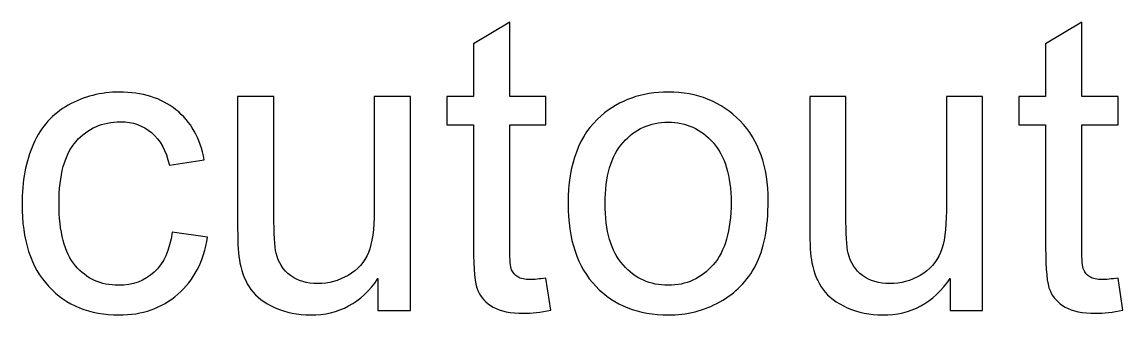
# Model space of a CAD drawing. Header units: millimetres. Extents: x -961 to -101, y 26 to 952.
# Drawn here: x -134.49 to -100.52, y 220.02 to 229.05 of the extents above; entities that cross this region are included whole.
import ezdxf

# ---------------------------------------------------------------- set-up
doc = ezdxf.new("R2010")
doc.units = ezdxf.units.MM
doc.header["$MEASUREMENT"] = 0
doc.layers.add('Layer 1', color=7, linetype='Continuous')

msp = doc.modelspace()

# ---------------------------------------------------------------- linework, layer by layer
at = {"layer": 'Layer 1', "color": 250}
for points, knots in [([(-118.3247, 221.1538), (-118.3247, 221.1538), (-118.1723, 220.1674), (-118.1723, 220.1674), (-118.1723, 220.1674), (-118.4856, 220.1018), (-118.7671, 220.0679), (-119.0126, 220.0679), (-119.0126, 220.0679), (-119.4169, 220.0679), (-119.7302, 220.1314), (-119.9545, 220.2605), (-119.9545, 220.2605), (-120.1768, 220.3896), (-120.3334, 220.5569), (-120.4244, 220.7664), (-120.4244, 220.7664), (-120.5154, 220.976), (-120.5599, 221.4162), (-120.5599, 222.0872), (-120.5599, 222.0872), (-120.5599, 222.0872), (-120.5599, 225.8845), (-120.5599, 225.8845), (-120.5599, 225.8845), (-120.5599, 225.8845), (-121.3854, 225.8845), (-121.3854, 225.8845), (-121.3854, 225.8845), (-121.3854, 225.8845), (-121.3854, 226.7481), (-121.3854, 226.7481), (-121.3854, 226.7481), (-121.3854, 226.7481), (-120.5599, 226.7481), (-120.5599, 226.7481), (-120.5599, 226.7481), (-120.5599, 226.7481), (-120.5599, 228.3779), (-120.5599, 228.3779), (-120.5599, 228.3779), (-120.5599, 228.3779), (-119.4423, 229.0489), (-119.4423, 229.0489), (-119.4423, 229.0489), (-119.4423, 229.0489), (-119.4423, 226.7481), (-119.4423, 226.7481), (-119.4423, 226.7481), (-119.4423, 226.7481), (-118.3247, 226.7481), (-118.3247, 226.7481), (-118.3247, 226.7481), (-118.3247, 226.7481), (-118.3247, 225.8845), (-118.3247, 225.8845), (-118.3247, 225.8845), (-118.3247, 225.8845), (-119.4423, 225.8845), (-119.4423, 225.8845), (-119.4423, 225.8845), (-119.4423, 225.8845), (-119.4423, 222.0237), (-119.4423, 222.0237), (-119.4423, 222.0237), (-119.4423, 221.7041), (-119.4232, 221.4988), (-119.383, 221.4078), (-119.383, 221.4078), (-119.3449, 221.3167), (-119.2814, 221.2448), (-119.1925, 221.1897), (-119.1925, 221.1897), (-119.1036, 221.1368), (-118.9766, 221.1093), (-118.8115, 221.1093), (-118.8115, 221.1093), (-118.6888, 221.1093), (-118.5258, 221.1241), (-118.3247, 221.1538)], [0, 0, 0, 0, 0.047619, 0.047619, 0.047619, 0.047619, 0.0952381, 0.0952381, 0.0952381, 0.0952381, 0.1428571, 0.1428571, 0.1428571, 0.1428571, 0.1904762, 0.1904762, 0.1904762, 0.1904762, 0.2380952, 0.2380952, 0.2380952, 0.2380952, 0.2857143, 0.2857143, 0.2857143, 0.2857143, 0.3333333, 0.3333333, 0.3333333, 0.3333333, 0.3809524, 0.3809524, 0.3809524, 0.3809524, 0.4285714, 0.4285714, 0.4285714, 0.4285714, 0.4761905, 0.4761905, 0.4761905, 0.4761905, 0.5238095, 0.5238095, 0.5238095, 0.5238095, 0.5714286, 0.5714286, 0.5714286, 0.5714286, 0.6190476, 0.6190476, 0.6190476, 0.6190476, 0.6666667, 0.6666667, 0.6666667, 0.6666667, 0.7142857, 0.7142857, 0.7142857, 0.7142857, 0.7619048, 0.7619048, 0.7619048, 0.7619048, 0.8095238, 0.8095238, 0.8095238, 0.8095238, 0.8571429, 0.8571429, 0.8571429, 0.8571429, 0.9047619, 0.9047619, 0.9047619, 0.9047619, 1, 1, 1, 1]), ([(-100.6696, 221.1538), (-100.6696, 221.1538), (-100.5172, 220.1674), (-100.5172, 220.1674), (-100.5172, 220.1674), (-100.8305, 220.1018), (-101.112, 220.0679), (-101.3575, 220.0679), (-101.3575, 220.0679), (-101.7618, 220.0679), (-102.0751, 220.1314), (-102.2994, 220.2605), (-102.2994, 220.2605), (-102.5217, 220.3896), (-102.6783, 220.5569), (-102.7693, 220.7664), (-102.7693, 220.7664), (-102.8603, 220.976), (-102.9048, 221.4162), (-102.9048, 222.0872), (-102.9048, 222.0872), (-102.9048, 222.0872), (-102.9048, 225.8845), (-102.9048, 225.8845), (-102.9048, 225.8845), (-102.9048, 225.8845), (-103.7303, 225.8845), (-103.7303, 225.8845), (-103.7303, 225.8845), (-103.7303, 225.8845), (-103.7303, 226.7481), (-103.7303, 226.7481), (-103.7303, 226.7481), (-103.7303, 226.7481), (-102.9048, 226.7481), (-102.9048, 226.7481), (-102.9048, 226.7481), (-102.9048, 226.7481), (-102.9048, 228.3779), (-102.9048, 228.3779), (-102.9048, 228.3779), (-102.9048, 228.3779), (-101.7872, 229.0489), (-101.7872, 229.0489), (-101.7872, 229.0489), (-101.7872, 229.0489), (-101.7872, 226.7481), (-101.7872, 226.7481), (-101.7872, 226.7481), (-101.7872, 226.7481), (-100.6696, 226.7481), (-100.6696, 226.7481), (-100.6696, 226.7481), (-100.6696, 226.7481), (-100.6696, 225.8845), (-100.6696, 225.8845), (-100.6696, 225.8845), (-100.6696, 225.8845), (-101.7872, 225.8845), (-101.7872, 225.8845), (-101.7872, 225.8845), (-101.7872, 225.8845), (-101.7872, 222.0237), (-101.7872, 222.0237), (-101.7872, 222.0237), (-101.7872, 221.7041), (-101.7681, 221.4988), (-101.7279, 221.4078), (-101.7279, 221.4078), (-101.6898, 221.3167), (-101.6263, 221.2448), (-101.5374, 221.1897), (-101.5374, 221.1897), (-101.4485, 221.1368), (-101.3215, 221.1093), (-101.1564, 221.1093), (-101.1564, 221.1093), (-101.0337, 221.1093), (-100.8707, 221.1241), (-100.6696, 221.1538)], [0, 0, 0, 0, 0.047619, 0.047619, 0.047619, 0.047619, 0.0952381, 0.0952381, 0.0952381, 0.0952381, 0.1428571, 0.1428571, 0.1428571, 0.1428571, 0.1904762, 0.1904762, 0.1904762, 0.1904762, 0.2380952, 0.2380952, 0.2380952, 0.2380952, 0.2857143, 0.2857143, 0.2857143, 0.2857143, 0.3333333, 0.3333333, 0.3333333, 0.3333333, 0.3809524, 0.3809524, 0.3809524, 0.3809524, 0.4285714, 0.4285714, 0.4285714, 0.4285714, 0.4761905, 0.4761905, 0.4761905, 0.4761905, 0.5238095, 0.5238095, 0.5238095, 0.5238095, 0.5714286, 0.5714286, 0.5714286, 0.5714286, 0.6190476, 0.6190476, 0.6190476, 0.6190476, 0.6666667, 0.6666667, 0.6666667, 0.6666667, 0.7142857, 0.7142857, 0.7142857, 0.7142857, 0.7619048, 0.7619048, 0.7619048, 0.7619048, 0.8095238, 0.8095238, 0.8095238, 0.8095238, 0.8571429, 0.8571429, 0.8571429, 0.8571429, 0.9047619, 0.9047619, 0.9047619, 0.9047619, 1, 1, 1, 1]), ([(-129.8584, 222.5698), (-129.8584, 222.5698), (-128.7662, 222.4174), (-128.7662, 222.4174), (-128.7662, 222.4174), (-128.8868, 221.666), (-129.1916, 221.0797), (-129.6848, 220.6542), (-129.6848, 220.6542), (-130.178, 220.2288), (-130.7855, 220.0171), (-131.503, 220.0171), (-131.503, 220.0171), (-132.4026, 220.0171), (-133.1265, 220.3113), (-133.6726, 220.8998), (-133.6726, 220.8998), (-134.2208, 221.4882), (-134.4939, 222.3306), (-134.4939, 223.4271), (-134.4939, 223.4271), (-134.4939, 224.1383), (-134.3754, 224.7584), (-134.1404, 225.2918), (-134.1404, 225.2918), (-133.9055, 225.8231), (-133.5477, 226.2232), (-133.0651, 226.4878), (-133.0651, 226.4878), (-132.5847, 226.7545), (-132.0618, 226.8878), (-131.4946, 226.8878), (-131.4946, 226.8878), (-130.7813, 226.8878), (-130.1949, 226.7079), (-129.742, 226.3459), (-129.742, 226.3459), (-129.2869, 225.984), (-128.9948, 225.4696), (-128.8678, 224.805), (-128.8678, 224.805), (-128.8678, 224.805), (-129.9473, 224.6399), (-129.9473, 224.6399), (-129.9473, 224.6399), (-130.051, 225.0823), (-130.233, 225.4146), (-130.4976, 225.639), (-130.4976, 225.639), (-130.7601, 225.8612), (-131.0776, 225.9734), (-131.4501, 225.9734), (-131.4501, 225.9734), (-132.0132, 225.9734), (-132.4704, 225.7723), (-132.8238, 225.3702), (-132.8238, 225.3702), (-133.1752, 224.9659), (-133.3509, 224.3309), (-133.3509, 223.4588), (-133.3509, 223.4588), (-133.3509, 222.574), (-133.1816, 221.9327), (-132.8429, 221.5326), (-132.8429, 221.5326), (-132.5021, 221.1326), (-132.0597, 220.9315), (-131.5157, 220.9315), (-131.5157, 220.9315), (-131.0755, 220.9315), (-130.7093, 221.0649), (-130.4172, 221.3337), (-130.4172, 221.3337), (-130.123, 221.6004), (-129.9367, 222.0131), (-129.8584, 222.5698)], [0, 0, 0, 0, 0.05, 0.05, 0.05, 0.05, 0.1, 0.1, 0.1, 0.1, 0.15, 0.15, 0.15, 0.15, 0.2, 0.2, 0.2, 0.2, 0.25, 0.25, 0.25, 0.25, 0.3, 0.3, 0.3, 0.3, 0.35, 0.35, 0.35, 0.35, 0.4, 0.4, 0.4, 0.4, 0.45, 0.45, 0.45, 0.45, 0.5, 0.5, 0.5, 0.5, 0.55, 0.55, 0.55, 0.55, 0.6, 0.6, 0.6, 0.6, 0.65, 0.65, 0.65, 0.65, 0.7, 0.7, 0.7, 0.7, 0.75, 0.75, 0.75, 0.75, 0.8, 0.8, 0.8, 0.8, 0.85, 0.85, 0.85, 0.85, 0.9, 0.9, 0.9, 0.9, 1, 1, 1, 1]), ([(-123.5084, 220.1568), (-123.5084, 220.1568), (-123.5084, 221.1368), (-123.5084, 221.1368), (-123.5084, 221.1368), (-124.0206, 220.3896), (-124.7149, 220.0171), (-125.5933, 220.0171), (-125.5933, 220.0171), (-125.9807, 220.0171), (-126.3426, 220.0912), (-126.6792, 220.2394), (-126.6792, 220.2394), (-127.0157, 220.3896), (-127.2655, 220.5759), (-127.4285, 220.8003), (-127.4285, 220.8003), (-127.5914, 221.0268), (-127.7057, 221.3019), (-127.7714, 221.6279), (-127.7714, 221.6279), (-127.8158, 221.848), (-127.8391, 222.1952), (-127.8391, 222.6693), (-127.8391, 222.6693), (-127.8391, 222.6693), (-127.8391, 226.7481), (-127.8391, 226.7481), (-127.8391, 226.7481), (-127.8391, 226.7481), (-126.7215, 226.7481), (-126.7215, 226.7481), (-126.7215, 226.7481), (-126.7215, 226.7481), (-126.7215, 223.1011), (-126.7215, 223.1011), (-126.7215, 223.1011), (-126.7215, 222.519), (-126.6982, 222.1253), (-126.6538, 221.9242), (-126.6538, 221.9242), (-126.5839, 221.63), (-126.4357, 221.4014), (-126.2071, 221.2342), (-126.2071, 221.2342), (-125.9807, 221.067), (-125.7013, 220.9823), (-125.3668, 220.9823), (-125.3668, 220.9823), (-125.0324, 220.9823), (-124.7191, 221.067), (-124.427, 221.2384), (-124.427, 221.2384), (-124.1349, 221.4099), (-123.9275, 221.6448), (-123.8047, 221.939), (-123.8047, 221.939), (-123.6841, 222.2333), (-123.6227, 222.6629), (-123.6227, 223.2239), (-123.6227, 223.2239), (-123.6227, 223.2239), (-123.6227, 226.7481), (-123.6227, 226.7481), (-123.6227, 226.7481), (-123.6227, 226.7481), (-122.5051, 226.7481), (-122.5051, 226.7481), (-122.5051, 226.7481), (-122.5051, 226.7481), (-122.5051, 220.1568), (-122.5051, 220.1568), (-122.5051, 220.1568), (-122.5051, 220.1568), (-123.5084, 220.1568), (-123.5084, 220.1568)], [0, 0, 0, 0, 0.05, 0.05, 0.05, 0.05, 0.1, 0.1, 0.1, 0.1, 0.15, 0.15, 0.15, 0.15, 0.2, 0.2, 0.2, 0.2, 0.25, 0.25, 0.25, 0.25, 0.3, 0.3, 0.3, 0.3, 0.35, 0.35, 0.35, 0.35, 0.4, 0.4, 0.4, 0.4, 0.45, 0.45, 0.45, 0.45, 0.5, 0.5, 0.5, 0.5, 0.55, 0.55, 0.55, 0.55, 0.6, 0.6, 0.6, 0.6, 0.65, 0.65, 0.65, 0.65, 0.7, 0.7, 0.7, 0.7, 0.75, 0.75, 0.75, 0.75, 0.8, 0.8, 0.8, 0.8, 0.85, 0.85, 0.85, 0.85, 0.9, 0.9, 0.9, 0.9, 1, 1, 1, 1]), ([(-117.641, 223.4525), (-117.641, 224.6695), (-117.3023, 225.5712), (-116.6229, 226.1576), (-116.6229, 226.1576), (-116.0577, 226.6444), (-115.3656, 226.8878), (-114.5507, 226.8878), (-114.5507, 226.8878), (-113.6468, 226.8878), (-112.906, 226.5915), (-112.3303, 225.9988), (-112.3303, 225.9988), (-111.7567, 225.4083), (-111.4688, 224.5891), (-111.4688, 223.5456), (-111.4688, 223.5456), (-111.4688, 222.6989), (-111.5958, 222.0343), (-111.8498, 221.5496), (-111.8498, 221.5496), (-112.1038, 221.0649), (-112.4742, 220.6881), (-112.961, 220.4193), (-112.961, 220.4193), (-113.4458, 220.1504), (-113.977, 220.0171), (-114.5507, 220.0171), (-114.5507, 220.0171), (-115.4735, 220.0171), (-116.2186, 220.3113), (-116.788, 220.9019), (-116.788, 220.9019), (-117.3574, 221.4924), (-117.641, 222.3433), (-117.641, 223.4525)], [0, 0, 0, 0, 0.1, 0.1, 0.1, 0.1, 0.2, 0.2, 0.2, 0.2, 0.3, 0.3, 0.3, 0.3, 0.4, 0.4, 0.4, 0.4, 0.5, 0.5, 0.5, 0.5, 0.6, 0.6, 0.6, 0.6, 0.7, 0.7, 0.7, 0.7, 0.8, 0.8, 0.8, 0.8, 1, 1, 1, 1]), ([(-105.8533, 220.1568), (-105.8533, 220.1568), (-105.8533, 221.1368), (-105.8533, 221.1368), (-105.8533, 221.1368), (-106.3655, 220.3896), (-107.0598, 220.0171), (-107.9382, 220.0171), (-107.9382, 220.0171), (-108.3256, 220.0171), (-108.6875, 220.0912), (-109.0241, 220.2394), (-109.0241, 220.2394), (-109.3606, 220.3896), (-109.6104, 220.5759), (-109.7734, 220.8003), (-109.7734, 220.8003), (-109.9363, 221.0268), (-110.0506, 221.3019), (-110.1163, 221.6279), (-110.1163, 221.6279), (-110.1607, 221.848), (-110.184, 222.1952), (-110.184, 222.6693), (-110.184, 222.6693), (-110.184, 222.6693), (-110.184, 226.7481), (-110.184, 226.7481), (-110.184, 226.7481), (-110.184, 226.7481), (-109.0664, 226.7481), (-109.0664, 226.7481), (-109.0664, 226.7481), (-109.0664, 226.7481), (-109.0664, 223.1011), (-109.0664, 223.1011), (-109.0664, 223.1011), (-109.0664, 222.519), (-109.0431, 222.1253), (-108.9987, 221.9242), (-108.9987, 221.9242), (-108.9288, 221.63), (-108.7806, 221.4014), (-108.552, 221.2342), (-108.552, 221.2342), (-108.3256, 221.067), (-108.0462, 220.9823), (-107.7117, 220.9823), (-107.7117, 220.9823), (-107.3773, 220.9823), (-107.064, 221.067), (-106.7719, 221.2384), (-106.7719, 221.2384), (-106.4798, 221.4099), (-106.2724, 221.6448), (-106.1496, 221.939), (-106.1496, 221.939), (-106.029, 222.2333), (-105.9676, 222.6629), (-105.9676, 223.2239), (-105.9676, 223.2239), (-105.9676, 223.2239), (-105.9676, 226.7481), (-105.9676, 226.7481), (-105.9676, 226.7481), (-105.9676, 226.7481), (-104.85, 226.7481), (-104.85, 226.7481), (-104.85, 226.7481), (-104.85, 226.7481), (-104.85, 220.1568), (-104.85, 220.1568), (-104.85, 220.1568), (-104.85, 220.1568), (-105.8533, 220.1568), (-105.8533, 220.1568)], [0, 0, 0, 0, 0.05, 0.05, 0.05, 0.05, 0.1, 0.1, 0.1, 0.1, 0.15, 0.15, 0.15, 0.15, 0.2, 0.2, 0.2, 0.2, 0.25, 0.25, 0.25, 0.25, 0.3, 0.3, 0.3, 0.3, 0.35, 0.35, 0.35, 0.35, 0.4, 0.4, 0.4, 0.4, 0.45, 0.45, 0.45, 0.45, 0.5, 0.5, 0.5, 0.5, 0.55, 0.55, 0.55, 0.55, 0.6, 0.6, 0.6, 0.6, 0.65, 0.65, 0.65, 0.65, 0.7, 0.7, 0.7, 0.7, 0.75, 0.75, 0.75, 0.75, 0.8, 0.8, 0.8, 0.8, 0.85, 0.85, 0.85, 0.85, 0.9, 0.9, 0.9, 0.9, 1, 1, 1, 1]), ([(-116.498, 223.4503), (-116.498, 222.6079), (-116.3138, 221.9771), (-115.9455, 221.5602), (-115.9455, 221.5602), (-115.5751, 221.1411), (-115.1116, 220.9315), (-114.5507, 220.9315), (-114.5507, 220.9315), (-113.9961, 220.9315), (-113.5347, 221.1411), (-113.1642, 221.5623), (-113.1642, 221.5623), (-112.7959, 221.9835), (-112.6118, 222.6248), (-112.6118, 223.4863), (-112.6118, 223.4863), (-112.6118, 224.2991), (-112.7981, 224.9151), (-113.1685, 225.3321), (-113.1685, 225.3321), (-113.5389, 225.7512), (-114.0003, 225.9607), (-114.5507, 225.9607), (-114.5507, 225.9607), (-115.1116, 225.9607), (-115.5751, 225.7533), (-115.9455, 225.3363), (-115.9455, 225.3363), (-116.3138, 224.9193), (-116.498, 224.2907), (-116.498, 223.4503)], [0, 0, 0, 0, 0.1111111, 0.1111111, 0.1111111, 0.1111111, 0.2222222, 0.2222222, 0.2222222, 0.2222222, 0.3333333, 0.3333333, 0.3333333, 0.3333333, 0.4444444, 0.4444444, 0.4444444, 0.4444444, 0.5555556, 0.5555556, 0.5555556, 0.5555556, 0.6666667, 0.6666667, 0.6666667, 0.6666667, 0.7777778, 0.7777778, 0.7777778, 0.7777778, 1, 1, 1, 1])]:
    msp.add_open_spline(points, degree=3, knots=knots, dxfattribs=at)
at = {"layer": 'Layer 1', "color": 250, "lineweight": 9}
for points, knots in [([(-118.3247, 221.1538), (-118.3247, 221.1538), (-118.1723, 220.1674), (-118.1723, 220.1674), (-118.1723, 220.1674), (-118.4856, 220.1018), (-118.7671, 220.0679), (-119.0126, 220.0679), (-119.0126, 220.0679), (-119.4169, 220.0679), (-119.7302, 220.1314), (-119.9545, 220.2605), (-119.9545, 220.2605), (-120.1768, 220.3896), (-120.3334, 220.5569), (-120.4244, 220.7664), (-120.4244, 220.7664), (-120.5154, 220.976), (-120.5599, 221.4162), (-120.5599, 222.0872), (-120.5599, 222.0872), (-120.5599, 222.0872), (-120.5599, 225.8845), (-120.5599, 225.8845), (-120.5599, 225.8845), (-120.5599, 225.8845), (-121.3854, 225.8845), (-121.3854, 225.8845), (-121.3854, 225.8845), (-121.3854, 225.8845), (-121.3854, 226.7481), (-121.3854, 226.7481), (-121.3854, 226.7481), (-121.3854, 226.7481), (-120.5599, 226.7481), (-120.5599, 226.7481), (-120.5599, 226.7481), (-120.5599, 226.7481), (-120.5599, 228.3779), (-120.5599, 228.3779), (-120.5599, 228.3779), (-120.5599, 228.3779), (-119.4423, 229.0489), (-119.4423, 229.0489), (-119.4423, 229.0489), (-119.4423, 229.0489), (-119.4423, 226.7481), (-119.4423, 226.7481), (-119.4423, 226.7481), (-119.4423, 226.7481), (-118.3247, 226.7481), (-118.3247, 226.7481), (-118.3247, 226.7481), (-118.3247, 226.7481), (-118.3247, 225.8845), (-118.3247, 225.8845), (-118.3247, 225.8845), (-118.3247, 225.8845), (-119.4423, 225.8845), (-119.4423, 225.8845), (-119.4423, 225.8845), (-119.4423, 225.8845), (-119.4423, 222.0237), (-119.4423, 222.0237), (-119.4423, 222.0237), (-119.4423, 221.7041), (-119.4232, 221.4988), (-119.383, 221.4078), (-119.383, 221.4078), (-119.3449, 221.3167), (-119.2814, 221.2448), (-119.1925, 221.1897), (-119.1925, 221.1897), (-119.1036, 221.1368), (-118.9766, 221.1093), (-118.8115, 221.1093), (-118.8115, 221.1093), (-118.6888, 221.1093), (-118.5258, 221.1241), (-118.3247, 221.1538)], [0, 0, 0, 0, 0.047619, 0.047619, 0.047619, 0.047619, 0.0952381, 0.0952381, 0.0952381, 0.0952381, 0.1428571, 0.1428571, 0.1428571, 0.1428571, 0.1904762, 0.1904762, 0.1904762, 0.1904762, 0.2380952, 0.2380952, 0.2380952, 0.2380952, 0.2857143, 0.2857143, 0.2857143, 0.2857143, 0.3333333, 0.3333333, 0.3333333, 0.3333333, 0.3809524, 0.3809524, 0.3809524, 0.3809524, 0.4285714, 0.4285714, 0.4285714, 0.4285714, 0.4761905, 0.4761905, 0.4761905, 0.4761905, 0.5238095, 0.5238095, 0.5238095, 0.5238095, 0.5714286, 0.5714286, 0.5714286, 0.5714286, 0.6190476, 0.6190476, 0.6190476, 0.6190476, 0.6666667, 0.6666667, 0.6666667, 0.6666667, 0.7142857, 0.7142857, 0.7142857, 0.7142857, 0.7619048, 0.7619048, 0.7619048, 0.7619048, 0.8095238, 0.8095238, 0.8095238, 0.8095238, 0.8571429, 0.8571429, 0.8571429, 0.8571429, 0.9047619, 0.9047619, 0.9047619, 0.9047619, 1, 1, 1, 1]), ([(-100.6696, 221.1538), (-100.6696, 221.1538), (-100.5172, 220.1674), (-100.5172, 220.1674), (-100.5172, 220.1674), (-100.8305, 220.1018), (-101.112, 220.0679), (-101.3575, 220.0679), (-101.3575, 220.0679), (-101.7618, 220.0679), (-102.0751, 220.1314), (-102.2994, 220.2605), (-102.2994, 220.2605), (-102.5217, 220.3896), (-102.6783, 220.5569), (-102.7693, 220.7664), (-102.7693, 220.7664), (-102.8603, 220.976), (-102.9048, 221.4162), (-102.9048, 222.0872), (-102.9048, 222.0872), (-102.9048, 222.0872), (-102.9048, 225.8845), (-102.9048, 225.8845), (-102.9048, 225.8845), (-102.9048, 225.8845), (-103.7303, 225.8845), (-103.7303, 225.8845), (-103.7303, 225.8845), (-103.7303, 225.8845), (-103.7303, 226.7481), (-103.7303, 226.7481), (-103.7303, 226.7481), (-103.7303, 226.7481), (-102.9048, 226.7481), (-102.9048, 226.7481), (-102.9048, 226.7481), (-102.9048, 226.7481), (-102.9048, 228.3779), (-102.9048, 228.3779), (-102.9048, 228.3779), (-102.9048, 228.3779), (-101.7872, 229.0489), (-101.7872, 229.0489), (-101.7872, 229.0489), (-101.7872, 229.0489), (-101.7872, 226.7481), (-101.7872, 226.7481), (-101.7872, 226.7481), (-101.7872, 226.7481), (-100.6696, 226.7481), (-100.6696, 226.7481), (-100.6696, 226.7481), (-100.6696, 226.7481), (-100.6696, 225.8845), (-100.6696, 225.8845), (-100.6696, 225.8845), (-100.6696, 225.8845), (-101.7872, 225.8845), (-101.7872, 225.8845), (-101.7872, 225.8845), (-101.7872, 225.8845), (-101.7872, 222.0237), (-101.7872, 222.0237), (-101.7872, 222.0237), (-101.7872, 221.7041), (-101.7681, 221.4988), (-101.7279, 221.4078), (-101.7279, 221.4078), (-101.6898, 221.3167), (-101.6263, 221.2448), (-101.5374, 221.1897), (-101.5374, 221.1897), (-101.4485, 221.1368), (-101.3215, 221.1093), (-101.1564, 221.1093), (-101.1564, 221.1093), (-101.0337, 221.1093), (-100.8707, 221.1241), (-100.6696, 221.1538)], [0, 0, 0, 0, 0.047619, 0.047619, 0.047619, 0.047619, 0.0952381, 0.0952381, 0.0952381, 0.0952381, 0.1428571, 0.1428571, 0.1428571, 0.1428571, 0.1904762, 0.1904762, 0.1904762, 0.1904762, 0.2380952, 0.2380952, 0.2380952, 0.2380952, 0.2857143, 0.2857143, 0.2857143, 0.2857143, 0.3333333, 0.3333333, 0.3333333, 0.3333333, 0.3809524, 0.3809524, 0.3809524, 0.3809524, 0.4285714, 0.4285714, 0.4285714, 0.4285714, 0.4761905, 0.4761905, 0.4761905, 0.4761905, 0.5238095, 0.5238095, 0.5238095, 0.5238095, 0.5714286, 0.5714286, 0.5714286, 0.5714286, 0.6190476, 0.6190476, 0.6190476, 0.6190476, 0.6666667, 0.6666667, 0.6666667, 0.6666667, 0.7142857, 0.7142857, 0.7142857, 0.7142857, 0.7619048, 0.7619048, 0.7619048, 0.7619048, 0.8095238, 0.8095238, 0.8095238, 0.8095238, 0.8571429, 0.8571429, 0.8571429, 0.8571429, 0.9047619, 0.9047619, 0.9047619, 0.9047619, 1, 1, 1, 1]), ([(-129.8584, 222.5698), (-129.8584, 222.5698), (-128.7662, 222.4174), (-128.7662, 222.4174), (-128.7662, 222.4174), (-128.8868, 221.666), (-129.1916, 221.0797), (-129.6848, 220.6542), (-129.6848, 220.6542), (-130.178, 220.2288), (-130.7855, 220.0171), (-131.503, 220.0171), (-131.503, 220.0171), (-132.4026, 220.0171), (-133.1265, 220.3113), (-133.6726, 220.8998), (-133.6726, 220.8998), (-134.2208, 221.4882), (-134.4939, 222.3306), (-134.4939, 223.4271), (-134.4939, 223.4271), (-134.4939, 224.1383), (-134.3754, 224.7584), (-134.1404, 225.2918), (-134.1404, 225.2918), (-133.9055, 225.8231), (-133.5477, 226.2232), (-133.0651, 226.4878), (-133.0651, 226.4878), (-132.5847, 226.7545), (-132.0618, 226.8878), (-131.4946, 226.8878), (-131.4946, 226.8878), (-130.7813, 226.8878), (-130.1949, 226.7079), (-129.742, 226.3459), (-129.742, 226.3459), (-129.2869, 225.984), (-128.9948, 225.4696), (-128.8678, 224.805), (-128.8678, 224.805), (-128.8678, 224.805), (-129.9473, 224.6399), (-129.9473, 224.6399), (-129.9473, 224.6399), (-130.051, 225.0823), (-130.233, 225.4146), (-130.4976, 225.639), (-130.4976, 225.639), (-130.7601, 225.8612), (-131.0776, 225.9734), (-131.4501, 225.9734), (-131.4501, 225.9734), (-132.0132, 225.9734), (-132.4704, 225.7723), (-132.8238, 225.3702), (-132.8238, 225.3702), (-133.1752, 224.9659), (-133.3509, 224.3309), (-133.3509, 223.4588), (-133.3509, 223.4588), (-133.3509, 222.574), (-133.1816, 221.9327), (-132.8429, 221.5326), (-132.8429, 221.5326), (-132.5021, 221.1326), (-132.0597, 220.9315), (-131.5157, 220.9315), (-131.5157, 220.9315), (-131.0755, 220.9315), (-130.7093, 221.0649), (-130.4172, 221.3337), (-130.4172, 221.3337), (-130.123, 221.6004), (-129.9367, 222.0131), (-129.8584, 222.5698)], [0, 0, 0, 0, 0.05, 0.05, 0.05, 0.05, 0.1, 0.1, 0.1, 0.1, 0.15, 0.15, 0.15, 0.15, 0.2, 0.2, 0.2, 0.2, 0.25, 0.25, 0.25, 0.25, 0.3, 0.3, 0.3, 0.3, 0.35, 0.35, 0.35, 0.35, 0.4, 0.4, 0.4, 0.4, 0.45, 0.45, 0.45, 0.45, 0.5, 0.5, 0.5, 0.5, 0.55, 0.55, 0.55, 0.55, 0.6, 0.6, 0.6, 0.6, 0.65, 0.65, 0.65, 0.65, 0.7, 0.7, 0.7, 0.7, 0.75, 0.75, 0.75, 0.75, 0.8, 0.8, 0.8, 0.8, 0.85, 0.85, 0.85, 0.85, 0.9, 0.9, 0.9, 0.9, 1, 1, 1, 1]), ([(-123.5084, 220.1568), (-123.5084, 220.1568), (-123.5084, 221.1368), (-123.5084, 221.1368), (-123.5084, 221.1368), (-124.0206, 220.3896), (-124.7149, 220.0171), (-125.5933, 220.0171), (-125.5933, 220.0171), (-125.9807, 220.0171), (-126.3426, 220.0912), (-126.6792, 220.2394), (-126.6792, 220.2394), (-127.0157, 220.3896), (-127.2655, 220.5759), (-127.4285, 220.8003), (-127.4285, 220.8003), (-127.5914, 221.0268), (-127.7057, 221.3019), (-127.7714, 221.6279), (-127.7714, 221.6279), (-127.8158, 221.848), (-127.8391, 222.1952), (-127.8391, 222.6693), (-127.8391, 222.6693), (-127.8391, 222.6693), (-127.8391, 226.7481), (-127.8391, 226.7481), (-127.8391, 226.7481), (-127.8391, 226.7481), (-126.7215, 226.7481), (-126.7215, 226.7481), (-126.7215, 226.7481), (-126.7215, 226.7481), (-126.7215, 223.1011), (-126.7215, 223.1011), (-126.7215, 223.1011), (-126.7215, 222.519), (-126.6982, 222.1253), (-126.6538, 221.9242), (-126.6538, 221.9242), (-126.5839, 221.63), (-126.4357, 221.4014), (-126.2071, 221.2342), (-126.2071, 221.2342), (-125.9807, 221.067), (-125.7013, 220.9823), (-125.3668, 220.9823), (-125.3668, 220.9823), (-125.0324, 220.9823), (-124.7191, 221.067), (-124.427, 221.2384), (-124.427, 221.2384), (-124.1349, 221.4099), (-123.9275, 221.6448), (-123.8047, 221.939), (-123.8047, 221.939), (-123.6841, 222.2333), (-123.6227, 222.6629), (-123.6227, 223.2239), (-123.6227, 223.2239), (-123.6227, 223.2239), (-123.6227, 226.7481), (-123.6227, 226.7481), (-123.6227, 226.7481), (-123.6227, 226.7481), (-122.5051, 226.7481), (-122.5051, 226.7481), (-122.5051, 226.7481), (-122.5051, 226.7481), (-122.5051, 220.1568), (-122.5051, 220.1568), (-122.5051, 220.1568), (-122.5051, 220.1568), (-123.5084, 220.1568), (-123.5084, 220.1568)], [0, 0, 0, 0, 0.05, 0.05, 0.05, 0.05, 0.1, 0.1, 0.1, 0.1, 0.15, 0.15, 0.15, 0.15, 0.2, 0.2, 0.2, 0.2, 0.25, 0.25, 0.25, 0.25, 0.3, 0.3, 0.3, 0.3, 0.35, 0.35, 0.35, 0.35, 0.4, 0.4, 0.4, 0.4, 0.45, 0.45, 0.45, 0.45, 0.5, 0.5, 0.5, 0.5, 0.55, 0.55, 0.55, 0.55, 0.6, 0.6, 0.6, 0.6, 0.65, 0.65, 0.65, 0.65, 0.7, 0.7, 0.7, 0.7, 0.75, 0.75, 0.75, 0.75, 0.8, 0.8, 0.8, 0.8, 0.85, 0.85, 0.85, 0.85, 0.9, 0.9, 0.9, 0.9, 1, 1, 1, 1]), ([(-117.641, 223.4525), (-117.641, 224.6695), (-117.3023, 225.5712), (-116.6229, 226.1576), (-116.6229, 226.1576), (-116.0577, 226.6444), (-115.3656, 226.8878), (-114.5507, 226.8878), (-114.5507, 226.8878), (-113.6468, 226.8878), (-112.906, 226.5915), (-112.3303, 225.9988), (-112.3303, 225.9988), (-111.7567, 225.4083), (-111.4688, 224.5891), (-111.4688, 223.5456), (-111.4688, 223.5456), (-111.4688, 222.6989), (-111.5958, 222.0343), (-111.8498, 221.5496), (-111.8498, 221.5496), (-112.1038, 221.0649), (-112.4742, 220.6881), (-112.961, 220.4193), (-112.961, 220.4193), (-113.4458, 220.1504), (-113.977, 220.0171), (-114.5507, 220.0171), (-114.5507, 220.0171), (-115.4735, 220.0171), (-116.2186, 220.3113), (-116.788, 220.9019), (-116.788, 220.9019), (-117.3574, 221.4924), (-117.641, 222.3433), (-117.641, 223.4525)], [0, 0, 0, 0, 0.1, 0.1, 0.1, 0.1, 0.2, 0.2, 0.2, 0.2, 0.3, 0.3, 0.3, 0.3, 0.4, 0.4, 0.4, 0.4, 0.5, 0.5, 0.5, 0.5, 0.6, 0.6, 0.6, 0.6, 0.7, 0.7, 0.7, 0.7, 0.8, 0.8, 0.8, 0.8, 1, 1, 1, 1]), ([(-105.8533, 220.1568), (-105.8533, 220.1568), (-105.8533, 221.1368), (-105.8533, 221.1368), (-105.8533, 221.1368), (-106.3655, 220.3896), (-107.0598, 220.0171), (-107.9382, 220.0171), (-107.9382, 220.0171), (-108.3256, 220.0171), (-108.6875, 220.0912), (-109.0241, 220.2394), (-109.0241, 220.2394), (-109.3606, 220.3896), (-109.6104, 220.5759), (-109.7734, 220.8003), (-109.7734, 220.8003), (-109.9363, 221.0268), (-110.0506, 221.3019), (-110.1163, 221.6279), (-110.1163, 221.6279), (-110.1607, 221.848), (-110.184, 222.1952), (-110.184, 222.6693), (-110.184, 222.6693), (-110.184, 222.6693), (-110.184, 226.7481), (-110.184, 226.7481), (-110.184, 226.7481), (-110.184, 226.7481), (-109.0664, 226.7481), (-109.0664, 226.7481), (-109.0664, 226.7481), (-109.0664, 226.7481), (-109.0664, 223.1011), (-109.0664, 223.1011), (-109.0664, 223.1011), (-109.0664, 222.519), (-109.0431, 222.1253), (-108.9987, 221.9242), (-108.9987, 221.9242), (-108.9288, 221.63), (-108.7806, 221.4014), (-108.552, 221.2342), (-108.552, 221.2342), (-108.3256, 221.067), (-108.0462, 220.9823), (-107.7117, 220.9823), (-107.7117, 220.9823), (-107.3773, 220.9823), (-107.064, 221.067), (-106.7719, 221.2384), (-106.7719, 221.2384), (-106.4798, 221.4099), (-106.2724, 221.6448), (-106.1496, 221.939), (-106.1496, 221.939), (-106.029, 222.2333), (-105.9676, 222.6629), (-105.9676, 223.2239), (-105.9676, 223.2239), (-105.9676, 223.2239), (-105.9676, 226.7481), (-105.9676, 226.7481), (-105.9676, 226.7481), (-105.9676, 226.7481), (-104.85, 226.7481), (-104.85, 226.7481), (-104.85, 226.7481), (-104.85, 226.7481), (-104.85, 220.1568), (-104.85, 220.1568), (-104.85, 220.1568), (-104.85, 220.1568), (-105.8533, 220.1568), (-105.8533, 220.1568)], [0, 0, 0, 0, 0.05, 0.05, 0.05, 0.05, 0.1, 0.1, 0.1, 0.1, 0.15, 0.15, 0.15, 0.15, 0.2, 0.2, 0.2, 0.2, 0.25, 0.25, 0.25, 0.25, 0.3, 0.3, 0.3, 0.3, 0.35, 0.35, 0.35, 0.35, 0.4, 0.4, 0.4, 0.4, 0.45, 0.45, 0.45, 0.45, 0.5, 0.5, 0.5, 0.5, 0.55, 0.55, 0.55, 0.55, 0.6, 0.6, 0.6, 0.6, 0.65, 0.65, 0.65, 0.65, 0.7, 0.7, 0.7, 0.7, 0.75, 0.75, 0.75, 0.75, 0.8, 0.8, 0.8, 0.8, 0.85, 0.85, 0.85, 0.85, 0.9, 0.9, 0.9, 0.9, 1, 1, 1, 1]), ([(-116.498, 223.4503), (-116.498, 222.6079), (-116.3138, 221.9771), (-115.9455, 221.5602), (-115.9455, 221.5602), (-115.5751, 221.1411), (-115.1116, 220.9315), (-114.5507, 220.9315), (-114.5507, 220.9315), (-113.9961, 220.9315), (-113.5347, 221.1411), (-113.1642, 221.5623), (-113.1642, 221.5623), (-112.7959, 221.9835), (-112.6118, 222.6248), (-112.6118, 223.4863), (-112.6118, 223.4863), (-112.6118, 224.2991), (-112.7981, 224.9151), (-113.1685, 225.3321), (-113.1685, 225.3321), (-113.5389, 225.7512), (-114.0003, 225.9607), (-114.5507, 225.9607), (-114.5507, 225.9607), (-115.1116, 225.9607), (-115.5751, 225.7533), (-115.9455, 225.3363), (-115.9455, 225.3363), (-116.3138, 224.9193), (-116.498, 224.2907), (-116.498, 223.4503)], [0, 0, 0, 0, 0.1111111, 0.1111111, 0.1111111, 0.1111111, 0.2222222, 0.2222222, 0.2222222, 0.2222222, 0.3333333, 0.3333333, 0.3333333, 0.3333333, 0.4444444, 0.4444444, 0.4444444, 0.4444444, 0.5555556, 0.5555556, 0.5555556, 0.5555556, 0.6666667, 0.6666667, 0.6666667, 0.6666667, 0.7777778, 0.7777778, 0.7777778, 0.7777778, 1, 1, 1, 1])]:
    msp.add_open_spline(points, degree=3, knots=knots, dxfattribs=at)

doc.saveas('drawing.dxf')
